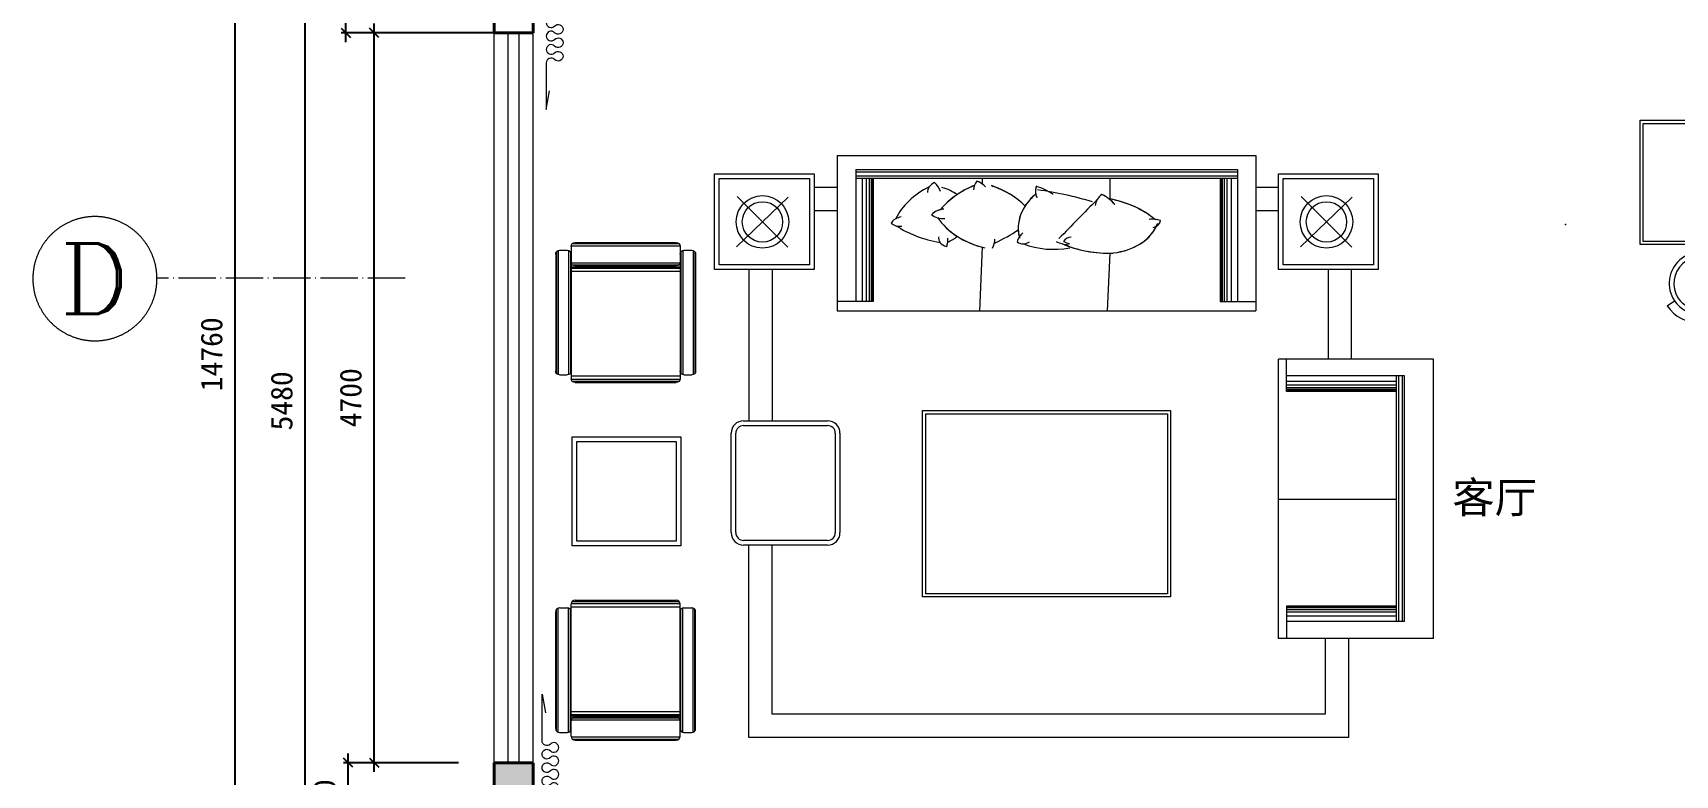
# Model space of a CAD drawing. Header units: millimetres. Extents: x -64529 to 3079702, y -28926 to 77119.
# Drawn here: x -38563 to -27977, y -20949 to -16169 of the extents above; entities that cross this region are included whole.
import ezdxf
from ezdxf.enums import TextEntityAlignment as Align

# ---------------------------------------------------------------- set-up
doc = ezdxf.new("R2010")
doc.units = ezdxf.units.MM
doc.header["$LTSCALE"] = 10
doc.linetypes.add('ACAD_ISO04W100', pattern=[30.5, 24, -3, 0.5, -3])
doc.layers.get('0').update_dxf_attribs({"color": 255})
doc.layers.get('Defpoints').update_dxf_attribs({"color": 255})
for name, color, linetype, lineweight in [('1浅浅', 251, 'Continuous', 20), ('A__轴线', 3, 'ACAD_ISO04W100', 0), ('FURNITURE', 2, 'Continuous', 5), ('填充线', 8, 'Continuous', 13), ('家具线', 52, 'Continuous', 15)]:
    doc.layers.add(name, color=color, linetype=linetype, lineweight=lineweight)
doc.layers.add('家具', color=30, linetype='Continuous', lineweight=13, transparency=0.3)
doc.layers.add('家具细线', color=38, linetype='Continuous')
doc.styles.add('_TCH_AXIS', font='COMPLEX', dxfattribs={"bigfont": 'GBCBIG'})
doc.styles.add('COMPLEX', font='COMPLEX')
doc.styles.get("Standard").update_dxf_attribs({"font": ''})
doc.styles.add('宋体', font='', dxfattribs={"height": 2.5})
doc.styles.get('Standard').set_extended_font_data('SimSun')
doc.styles.get('宋体').set_extended_font_data('SimSun')
doc.dimstyles.new('副本 外标注', dxfattribs={"dimtxt": 140, "dimasz": 60, "dimexe": 30, "dimexo": 30, "dimgap": 80, "dimtad": 1, "dimtoh": 1, "dimdec": 0, "dimtxsty": 'Standard', "dimblk": 'OBLIQUE', "dimcen": 2.5, "dimdle": 60, "dimclrd": 250, "dimclre": 250, "dimclrt": 44, "dimadec": 0, "dimazin": 0, "dimtfac": 1, "dimtdec": 0, "dimtix": 1, "dimtmove": 0, "dimatfit": 3, "dimldrblk": 'DOTSMALL', "dimfxl": 1, "dimtfill": 1, "dimarcsym": 0})

# ---------------------------------------------------------------- blocks, each defined once
blk = doc.blocks.new('_Oblique')
at = {"color": 0, "linetype": 'ByBlock', "lineweight": -2}
blk.add_line((-0.5, -0.5), (0.5, 0.5), dxfattribs=at)
blk = doc.blocks.new('*D738')
at = {"layer": '1浅浅', "color": 250, "lineweight": -2, "transparency": 16777216}
for p, q in [((-36093, -16169), (-36393, -16169)), ((-36363, -20929), (-36363, -16109)), ((-36093, -20869), (-36393, -20869))]:
    blk.add_line(p, q, dxfattribs=at)
at = {"layer": 'Defpoints', "color": 0, "lineweight": 30, "transparency": 16777216}
for p in [(-36363, -16169), (-36063, -16169), (-36063, -20869)]:
    blk.add_point(p, dxfattribs=at)
at = {"layer": '1浅浅', "color": 250, "lineweight": -2, "transparency": 16777216, "xscale": 60, "yscale": 60, "zscale": 60}
for p, rotation in [((-36363, -16169), 90), ((-36363, -20869), 270)]:
    blk.add_blockref('_Oblique', p, dxfattribs=dict(at, rotation=rotation))
at = {"layer": '1浅浅', "color": 44, "transparency": 16777216, "insert": (-36513, -18519), "char_height": 140, "attachment_point": 5, "rotation": 90, "bg_fill": 3, "box_fill_scale": 1.1, "bg_fill_color": 256, "bg_fill_true_color": 13158600, "bg_fill_transparency": 16435412}
blk.add_mtext('4700', dxfattribs=at)
blk = doc.blocks.new('_DotSmall')
at = {"color": 0, "linetype": 'ByBlock', "const_width": 0.5}
blk.add_lwpolyline([(-0.0625, 0, 1), (0.0625, 0, 1)], format="xyb", close=True, dxfattribs=at)
blk = doc.blocks.new('*D739')
at = {"layer": '1浅浅', "color": 250, "lineweight": -2, "transparency": 16777216}
for p, q in [((-36545, -16229), (-36545, -15649)), ((-35368, -15709), (-36575, -15709)), ((-35368, -16169), (-36575, -16169))]:
    blk.add_line(p, q, dxfattribs=at)
at = {"layer": 'Defpoints', "color": 0, "lineweight": 30, "transparency": 16777216}
for p in [(-36545, -15709), (-35338, -15709), (-35338, -16169)]:
    blk.add_point(p, dxfattribs=at)
at = {"layer": '1浅浅', "color": 250, "lineweight": -2, "transparency": 16777216, "xscale": 60, "yscale": 60, "zscale": 60}
for p, rotation in [((-36545, -15709), 90), ((-36545, -16169), 270)]:
    blk.add_blockref('_Oblique', p, dxfattribs=dict(at, rotation=rotation))
at = {"layer": '1浅浅', "color": 44, "transparency": 16777216, "insert": (-36695, -15939), "char_height": 140, "attachment_point": 5, "rotation": 90, "bg_fill": 3, "box_fill_scale": 1.1, "bg_fill_color": 256, "bg_fill_true_color": 13158600, "bg_fill_transparency": 10744012}
blk.add_mtext('460', dxfattribs=at)
blk = doc.blocks.new('*D743')
at = {"layer": '1浅浅', "color": 250, "lineweight": -2, "transparency": 16777216}
for p, q in [((-36531, -21429), (-36531, -20809)), ((-35819, -20869), (-36561, -20869)), ((-35910, -21369), (-36561, -21369))]:
    blk.add_line(p, q, dxfattribs=at)
at = {"layer": 'Defpoints', "color": 0, "lineweight": 30, "transparency": 16777216}
for p in [(-36531, -20869), (-35789, -20869), (-35880, -21369)]:
    blk.add_point(p, dxfattribs=at)
at = {"layer": '1浅浅', "color": 250, "lineweight": -2, "transparency": 16777216, "xscale": 60, "yscale": 60, "zscale": 60}
for p, rotation in [((-36531, -20869), 90), ((-36531, -21369), 270)]:
    blk.add_blockref('_Oblique', p, dxfattribs=dict(at, rotation=rotation))
at = {"layer": '1浅浅', "color": 44, "transparency": 16777216, "insert": (-36681, -21119), "char_height": 140, "attachment_point": 5, "rotation": 90, "bg_fill": 3, "box_fill_scale": 1.1, "bg_fill_color": 256, "bg_fill_true_color": 13158600, "bg_fill_transparency": 11927552}
blk.add_mtext('470', dxfattribs=at)
blk = doc.blocks.new('*D745')
at = {"layer": '1浅浅', "color": 250, "lineweight": -2, "transparency": 16777216}
for p, q in [((-36808, -21429), (-36808, -15649)), ((-35368, -15709), (-36838, -15709)), ((-35368, -21369), (-36838, -21369))]:
    blk.add_line(p, q, dxfattribs=at)
at = {"layer": 'Defpoints', "color": 0, "lineweight": 30, "transparency": 16777216}
for p in [(-36808, -15709), (-35338, -15709), (-35338, -21369)]:
    blk.add_point(p, dxfattribs=at)
at = {"layer": '1浅浅', "color": 250, "lineweight": -2, "transparency": 16777216, "xscale": 60, "yscale": 60, "zscale": 60}
for p, rotation in [((-36808, -15709), 90), ((-36808, -21369), 270)]:
    blk.add_blockref('_Oblique', p, dxfattribs=dict(at, rotation=rotation))
at = {"layer": '1浅浅', "color": 44, "transparency": 16777216, "insert": (-36958, -18539), "char_height": 140, "attachment_point": 5, "rotation": 90, "bg_fill": 3, "box_fill_scale": 1.1, "bg_fill_color": 256, "bg_fill_true_color": 13158600, "bg_fill_transparency": 10750780}
blk.add_mtext('5480', dxfattribs=at)
blk = doc.blocks.new('_AXISO')
blk.add_circle((0, 0), 0.5)
at = {"style": 'COMPLEX', "width": 1.041667}
blk.add_attdef('A', text='', height=0.56, rotation=360, dxfattribs=at).set_placement((0.74875, -0.28), (1.24875, -0.28), align=Align.FIT)
blk = doc.blocks.new('20180421.144813')
at = {"layer": 'A__轴线'}
blk.add_line((2399, 11177), (800, 11177), dxfattribs=at)
ref = blk.add_blockref('_AXISO', (400, 11174), dxfattribs=dict(at, xscale=-800, yscale=800, zscale=800))
ref.add_attrib('A', 'D', dxfattribs={"color": 7, "height": 453, "style": '_TCH_AXIS', "width": 1.235294}).set_placement((174, 10948), (626, 10948), align=Align.FIT)
blk = doc.blocks.new('*D778')
at = {"layer": '1浅浅', "color": 250, "lineweight": -2, "transparency": 16777216}
for p, q in [((-36438, -10859), (-37290, -10859)), ((-37260, -10799), (-37260, -25679)), ((-36438, -25619), (-37290, -25619))]:
    blk.add_line(p, q, dxfattribs=at)
at = {"layer": 'Defpoints', "color": 0, "lineweight": 30, "transparency": 16777216}
for p in [(-36408, -10859), (-37260, -25619), (-36408, -25619)]:
    blk.add_point(p, dxfattribs=at)
at = {"layer": '1浅浅', "color": 250, "lineweight": -2, "transparency": 16777216, "xscale": 60, "yscale": 60, "zscale": 60}
for p, rotation in [((-37260, -10859), 90), ((-37260, -25619), 270)]:
    blk.add_blockref('_Oblique', p, dxfattribs=dict(at, rotation=rotation))
at = {"layer": '1浅浅', "color": 44, "transparency": 16777216, "insert": (-37410, -18239), "char_height": 140, "attachment_point": 5, "rotation": 90, "bg_fill": 3, "box_fill_scale": 1.1, "bg_fill_color": 256, "bg_fill_true_color": 13158600, "bg_fill_transparency": 16434380}
blk.add_mtext('14760', dxfattribs=at)
blk = doc.blocks.new('20180421.160128')
at = {"color": 251}
for p, q in [((1, 0), (1, 1800)), ((1000, 1800), (1, 1800)), ((54, 1591), (54, 1800)), ((1000, 0), (1000, 1800)), ((763, 1591), (54, 1591)), ((763, 1152), (763, 1691)), ((763, 109), (763, 1152)), ((1, 898), (763, 898)), ((54, 209), (54, 0)), ((814, 109), (54, 109)), ((1000, 0), (0, 0))]:
    blk.add_line(p, q, dxfattribs=at)
at = {"layer": '填充线', "color": 251, "ltscale": 0.5}
for p, q in [((763, 1655), (54, 1655)), ((763, 1631), (54, 1631)), ((763, 1615), (54, 1615)), ((763, 1603), (54, 1603)), ((763, 1596), (54, 1596)), ((777, 1152), (777, 1691)), ((801, 1152), (801, 1691)), ((777, 109), (777, 1152)), ((801, 109), (801, 1152)), ((763, 204), (54, 204)), ((763, 197), (54, 197)), ((763, 186), (54, 186)), ((763, 169), (54, 169)), ((763, 145), (54, 145))]:
    blk.add_line(p, q, dxfattribs=at)
at = {"layer": '家具', "color": 251, "ltscale": 0.5}
for p, q in [((814, 1691), (54, 1691)), ((763, 1591), (54, 1591)), ((763, 1591), (54, 1591)), ((763, 1591), (54, 1591)), ((763, 1591), (54, 1591)), ((763, 1152), (763, 1691)), ((763, 1152), (763, 1691)), ((763, 1152), (763, 1691)), ((763, 1152), (763, 1691)), ((814, 109), (814, 1691)), ((54, 209), (54, 0)), ((763, 209), (54, 209)), ((54, 209), (54, 0)), ((54, 209), (54, 0)), ((54, 209), (54, 0))]:
    blk.add_line(p, q, dxfattribs=at)
blk = doc.blocks.new('20180421.16015401')
at = {"color": 251}
for p, q in [((2700, 1000), (2700, 1)), ((232, 854), (232, 60)), ((935, 854), (935, 817)), ((1757, 854), (1757, 717))]:
    blk.add_line(p, q, dxfattribs=at)
at = {"layer": 'FURNITURE', "color": 251}
for p, q in [((0, 1000), (0, 0)), ((121, 910), (121, 60)), ((935, 409), (917, 1)), ((1757, 371), (1740, 1)), ((232, 60), (0, 60)), ((232, 60), (0, 60)), ((232, 60), (0, 60)), ((232, 60), (0, 60)), ((232, 60), (0, 60)), ((0, 1), (2700, 1))]:
    blk.add_line(p, q, dxfattribs=at)
at = {"layer": '填充线', "color": 251, "ltscale": 0.5}
for p, q in [((121, 895), (2580, 895)), ((121, 869), (2580, 869)), ((161, 854), (161, 60)), ((187, 854), (187, 60)), ((206, 854), (206, 60)), ((219, 854), (219, 60)), ((227, 854), (227, 60)), ((2474, 854), (2474, 60)), ((2482, 854), (2482, 60)), ((2495, 854), (2495, 60)), ((2513, 854), (2513, 60)), ((2539, 854), (2539, 60))]:
    blk.add_line(p, q, dxfattribs=at)
for centre, major_axis, ratio, start_param, end_param in [((926, 450), (-583, 0), 0.727273, -0.963303, -0.348357), ((926, 450), (583, 0), 0.727273, 2.17829, 2.793235), ((926, 450), (583, 0), 0.727273, 2.17829, 2.793235), ((926, 450), (583, 0), 0.727273, 2.17829, 2.793235), ((681, 765), (-98.8, 0), 0.727273, -1.001186, 0.050616), ((681, 765), (98.8, 0), 0.727273, 2.666307, 3.192209), ((681, 765), (98.8, 0), 0.727273, 2.666307, 3.192209), ((681, 765), (98.8, 0), 0.727273, 2.666307, 3.192209), ((681, 765), (98.8, 0), 0.727273, 2.140406, 2.666307), ((681, 765), (98.8, 0), 0.727273, 2.140406, 2.666307), ((681, 765), (98.8, 0), 0.727273, 2.140406, 2.666307), ((485, 740), (185, 0), 0.727273, 0.213974, 0.687877), ((485, 740), (185, 0), 0.727273, 0.213974, 0.687877), ((485, 740), (185, 0), 0.727273, 0.213974, 0.687877), ((485, 740), (185, 0), 0.727273, 0.213974, 0.687877), ((1185, 427), (-604, 0), 0.727273, -1.05022, -0.527376), ((1185, 427), (-604, 0), 0.727273, -0.824884, -0.53715), ((1185, 427), (-604, 0), 0.727273, -0.824884, -0.53715), ((1185, 427), (-604, 0), 0.727273, -0.824884, -0.53715), ((549, 563), (-342, 0), 0.727273, 3.989865, 4.33312), ((549, 563), (342, 0), 0.727273, 0.848272, 1.191527), ((549, 563), (342, 0), 0.727273, 0.848272, 1.191527), ((549, 563), (342, 0), 0.727273, 0.848272, 1.191527), ((1185, 427), (604, 0), 0.727273, 2.091373, 2.316709), ((1185, 427), (604, 0), 0.727273, 2.091373, 2.316709), ((1185, 427), (604, 0), 0.727273, 2.091373, 2.316709), ((1028, 781), (-148, 0), 0.727273, -0.534533, 0.019551), ((1028, 781), (-148, 0), 0.727273, -0.534533, 0.019551), ((1028, 781), (-148, 0), 0.727273, -0.534533, 0.019551), ((1028, 781), (-148, 0), 0.727273, -0.534533, 0.019551), ((825, 736), (157, 0), 0.727273, 0.579242, 1.069111), ((825, 736), (157, 0), 0.727273, 0.797678, 1.069111), ((825, 736), (157, 0), 0.727273, 0.797678, 1.069111), ((825, 736), (157, 0), 0.727273, 0.797678, 1.069111), ((825, 736), (157, 0), 0.727273, 0.642783, 0.797678), ((825, 736), (157, 0), 0.727273, 0.642783, 0.797678), ((825, 736), (157, 0), 0.727273, 0.642783, 0.797678), ((766, 448, 0), (543, 0), 0.727273, 0.609659, 1.136452), ((766, 448, 0), (543, 0), 0.727273, 1.127056, 1.136452), ((766, 448, 0), (543, 0), 0.727273, 1.127056, 1.136452), ((766, 448, 0), (543, 0), 0.727273, 1.127056, 1.136452), ((766, 448, 0), (-543, 0), 0.727273, 3.751252, 4.268649), ((873, 736, 0), (157, 0), 0.727273, 0.579242, 0.642783), ((766, 448, 0), (-543, 0), 0.727273, 3.751252, 4.268649), ((873, 736, 0), (157, 0), 0.727273, 0.579242, 0.642783), ((766, 448, 0), (-543, 0), 0.727273, 3.751252, 4.268649), ((873, 736, 0), (157, 0), 0.727273, 0.579242, 0.642783), ((1636, 530, 0), (-469, 0), 0.727273, -0.707026, 0.181468), ((1636, 530, 0), (-469, 0), 0.727273, -0.706487, -0.4342), ((1636, 530, 0), (-469, 0), 0.727273, -0.706487, -0.4342), ((1636, 530, 0), (-469, 0), 0.727273, -0.706487, -0.4342), ((1433, 770, 0), (155, 0), 0.727273, 2.853298, 3.513231), ((1433, 770, 0), (155, 0), 0.727273, 2.853298, 3.30436), ((1433, 770, 0), (155, 0), 0.727273, 2.853298, 3.30436), ((1433, 770, 0), (155, 0), 0.727273, 2.853298, 3.30436), ((1433, 770, 0), (155, 0), 0.727273, 3.30436, 3.513231), ((1433, 770, 0), (155, 0), 0.727273, 3.30436, 3.513231), ((1433, 770, 0), (155, 0), 0.727273, 3.30436, 3.513231), ((1103, 521, 0), (427, 0), 0.727273, 0.824261, 1.133103), ((1103, 521, 0), (427, 0), 0.727273, 0.824261, 1.133103), ((1103, 521, 0), (427, 0), 0.727273, 0.824261, 1.133103), ((1103, 521, 0), (427, 0), 0.727273, 0.824261, 1.133103), ((992, -420), (-1675, 0), 0.727273, 4.31119, 4.531931), ((992, -420), (-1675, 0), 0.727273, 4.31119, 4.531931), ((992, -420), (-1675, 0), 0.727273, 4.31119, 4.531931), ((992, -420), (-1675, 0), 0.727273, 4.31119, 4.531931), ((1826, 669), (-163, 0), 0.727273, -0.753601, -0.073558), ((1826, 669), (-163, 0), 0.727273, -0.753601, -0.073558), ((1826, 669), (-163, 0), 0.727273, -0.753601, -0.073558), ((1826, 669), (-163, 0), 0.727273, -0.753601, -0.073558), ((1493, 542), (-357, 0), 0.727273, 3.724732, 4.069338), ((1493, 542), (357, 0), 0.727273, 0.737661, 0.927745), ((1493, 542), (357, 0), 0.727273, 0.737661, 0.927745), ((1493, 542), (357, 0), 0.727273, 0.737661, 0.927745), ((704, 572), (-116, 0), 0.727273, -1.431606, -0.622027), ((704, 572), (116, 0), 0.727273, 1.902675, 2.519566), ((704, 572), (116, 0), 0.727273, 1.902675, 2.519566), ((704, 572), (116, 0), 0.727273, 1.902675, 2.519566), ((1185, 427), (604, 0), 0.727273, 2.604443, 2.614217), ((1185, 427), (604, 0), 0.727273, 2.604443, 2.614217), ((1185, 427), (604, 0), 0.727273, 2.604443, 2.614217), ((704, 572), (-116, 0), 0.727273, -1.431606, -1.238917), ((704, 572), (-116, 0), 0.727273, -1.431606, -1.238917), ((704, 572), (-116, 0), 0.727273, -1.431606, -1.238917), ((1636, 530, 0), (469, 0), 0.727273, 2.707393, 3.323061), ((1636, 530, 0), (469, 0), 0.727273, 2.707393, 3.323061), ((1636, 530, 0), (469, 0), 0.727273, 2.707393, 3.323061), ((24865, -11542), (-28667, 0), 0.727273, -0.628528, -0.613744), ((24865, -11542), (28667, 0), 0.727273, 2.513064, 2.527849), ((24865, -11542), (28667, 0), 0.727273, 2.513064, 2.527849), ((24865, -11542), (28667, 0), 0.727273, 2.513064, 2.527849), ((1618, 323), (-564, 0), 0.727273, 3.848637, 4.467365), ((1618, 323), (-564, 0), 0.727273, 4.46203, 4.467365), ((1618, 323), (-564, 0), 0.727273, 4.46203, 4.467365), ((1618, 323), (-564, 0), 0.727273, 4.46203, 4.467365), ((1618, 323), (564, 0), 0.727273, 0.707044, 1.320438), ((1618, 323), (564, 0), 0.727273, 0.707044, 1.320438), ((1618, 323), (564, 0), 0.727273, 0.707044, 1.320438), ((1493, 542), (357, 0), 0.727273, 0.583139, 0.737661), ((1493, 542), (357, 0), 0.727273, 0.583139, 0.737661), ((1493, 542), (357, 0), 0.727273, 0.583139, 0.737661), ((433, 540), (-91.3, 0), 0.727273, -1.358827, -0.378919), ((433, 540), (-91.3, 0), 0.727273, -1.358827, -0.378919), ((433, 540), (-91.3, 0), 0.727273, -1.358827, -0.378919), ((433, 540), (-91.3, 0), 0.727273, -1.358827, -0.378919), ((407, 600), (76.5, 0), 0.727273, 3.819382, 4.85719), ((407, 600), (76.5, 0), 0.727273, 3.819382, 4.338286), ((407, 600), (76.5, 0), 0.727273, 3.819382, 4.338286), ((407, 600), (76.5, 0), 0.727273, 3.819382, 4.338286), ((808, 894), (-640, 0), 0.727273, 0.837413, 1.340199), ((407, 600), (-76.5, 0), 0.727273, 1.196693, 1.715597), ((808, 894), (-640, 0), 0.727273, 0.837413, 1.340199), ((407, 600), (-76.5, 0), 0.727273, 1.196693, 1.715597), ((808, 894), (-640, 0), 0.727273, 0.837413, 1.340199), ((407, 600), (-76.5, 0), 0.727273, 1.196693, 1.715597), ((808, 894), (-640, 0), 0.727273, 0.837413, 1.340199), ((681, 660), (-89.5, 0), 0.727273, 0.64025, 1.715705), ((681, 660), (-89.5, 0), 0.727273, 0.64025, 1.715705), ((681, 660), (-89.5, 0), 0.727273, 0.64025, 1.715705), ((681, 660), (-89.5, 0), 0.727273, 0.64025, 1.715705), ((1126, 772), (-534, 0), 0.727273, 0.457872, 1.239737), ((1126, 772), (534, 0), 0.727273, 3.599465, 3.994052), ((1126, 772), (534, 0), 0.727273, 3.599465, 3.994052), ((1126, 772), (534, 0), 0.727273, 3.599465, 3.994052), ((1485, 356, 0), (-469, 0), 0.727272, -0.70701, -0.706472), ((1485, 356, 0), (-469, 0), 0.727272, -0.70701, -0.706472), ((1485, 356, 0), (-469, 0), 0.727272, -0.70701, -0.706472), ((1725, 625), (-351, 0), 0.727273, 1.723811, 2.892132), ((1725, 625), (351, 0), 0.727273, -1.417781, -0.311897), ((1725, 625), (351, 0), 0.727273, -1.417781, -0.311897), ((1725, 625), (351, 0), 0.727273, -1.417781, -0.311897), ((2033, 493), (-133, 0), 0.727273, 4.31176, 4.876194), ((2033, 493), (133, 0), 0.727273, 1.472971, 1.734602), ((2033, 493), (133, 0), 0.727273, 1.472971, 1.734602), ((2033, 493), (133, 0), 0.727273, 1.472971, 1.734602), ((2011, 587), (74.7, 0), 0.727273, -1.224813, -0.097928), ((2011, 587), (-74.7, 0), 0.727273, 1.91678, 2.286418), ((2011, 587), (-74.7, 0), 0.727273, 1.91678, 2.286418), ((2011, 587), (-74.7, 0), 0.727273, 1.91678, 2.286418), ((2033, 493), (133, 0), 0.727273, 1.170168, 1.472971), ((2033, 493), (133, 0), 0.727273, 1.170168, 1.472971), ((2033, 493), (133, 0), 0.727273, 1.170168, 1.472971), ((2011, 587), (74.7, 0), 0.727273, -0.855175, -0.097928), ((2011, 587), (74.7, 0), 0.727273, -0.855175, -0.097928), ((2011, 587), (74.7, 0), 0.727273, -0.855175, -0.097928), ((1725, 625), (-351, 0), 0.727273, 2.829696, 2.892132), ((1725, 625), (-351, 0), 0.727273, 2.829696, 2.892132), ((1725, 625), (-351, 0), 0.727273, 2.829696, 2.892132), ((725, 465), (-71.1, 0), 0.727273, -0.243134, 1.307173), ((725, 465), (71.1, 0), 0.727273, 2.898459, 4.448765), ((725, 465), (71.1, 0), 0.727273, 2.898459, 4.448765), ((725, 465), (71.1, 0), 0.727273, 2.898459, 4.448765), ((466, 460), (-248, 0), 0.727273, 2.889451, 3.187431), ((466, 460), (-248, 0), 0.727273, 2.889451, 3.038441), ((466, 460), (-248, 0), 0.727273, 2.889451, 3.038441), ((466, 460), (-248, 0), 0.727273, 2.889451, 3.038441), ((485, 683), (403, 0), 0.727273, -0.969734, -0.768012), ((485, 683), (-403, 0), 0.727273, 2.171858, 2.373581), ((485, 683), (-403, 0), 0.727273, 2.171858, 2.373581), ((485, 683), (-403, 0), 0.727273, 2.171858, 2.373581), ((466, 460), (-248, 0), 0.727273, 3.038441, 3.187431), ((466, 460), (-248, 0), 0.727273, 3.038441, 3.187431), ((466, 460), (-248, 0), 0.727273, 3.038441, 3.187431), ((1126, 772), (-534, 0), 0.727273, 0.852459, 1.204318), ((1126, 772), (-534, 0), 0.727273, 0.852459, 1.204318), ((1126, 772), (-534, 0), 0.727273, 0.852459, 1.204318), ((748, 472, 0), (-270, 0), 0.727273, 2.788189, 3.090363), ((748, 472, 0), (270, 0), 0.727273, -0.353404, -0.05123), ((748, 472, 0), (270, 0), 0.727273, -0.353404, -0.05123), ((748, 472, 0), (270, 0), 0.727273, -0.353404, -0.05123), ((507, 1027, 0), (958, 0), 0.727273, -1.007384, -0.810787), ((507, 1027, 0), (958, 0), 0.727273, -1.007384, -0.810787), ((507, 1027, 0), (958, 0), 0.727273, -1.007384, -0.810787), ((507, 1027, 0), (958, 0), 0.727273, -1.007384, -0.810787), ((1316, 427, 0), (157, 0), 0.727273, 2.428424, 2.99721), ((1316, 427, 0), (-157, 0), 0.727273, -0.713169, -0.144382), ((1316, 427, 0), (-157, 0), 0.727273, -0.713169, -0.144382), ((1316, 427, 0), (-157, 0), 0.727273, -0.713169, -0.144382), ((1200, 470, 0), (52.8, 0), 0.727273, 3.879659, 5.557059), ((1200, 470, 0), (52.8, 0), 0.727273, 3.879659, 4.718359), ((1200, 470, 0), (52.8, 0), 0.727273, 3.879659, 4.718359), ((1200, 470, 0), (52.8, 0), 0.727273, 3.879659, 4.718359), ((1200, 470, 0), (52.8, 0), 0.727273, -1.564826, -0.726126), ((1200, 470, 0), (52.8, 0), 0.727273, -1.564826, -0.726126), ((1200, 470, 0), (52.8, 0), 0.727273, -1.564826, -0.726126), ((1394, 695, 0), (-411, 0), 0.727273, 1.080742, 1.830295), ((1394, 695, 0), (-411, 0), 0.727273, 1.080742, 1.830295), ((1394, 695, 0), (-411, 0), 0.727273, 1.080742, 1.830295), ((1394, 695, 0), (-411, 0), 0.727273, 1.080742, 1.830295), ((1513, 562), (-189, 0), 0.727273, 1.00688, 1.451909), ((1749, 792), (-578, 0), 0.727273, 1.025333, 1.622764), ((1513, 562), (-189, 0), 0.727273, 1.229394, 1.451909), ((1749, 792), (578, 0), 0.727273, 4.166926, 4.726967), ((1513, 562), (-189, 0), 0.727273, 1.229394, 1.451909), ((1749, 792), (578, 0), 0.727273, 4.166926, 4.726967), ((1513, 562), (-189, 0), 0.727273, 1.229394, 1.451909), ((1749, 792), (578, 0), 0.727273, 4.166926, 4.726967), ((1516, 432, 0), (59.2, 0), 0.727273, 1.693626, 2.822648), ((1516, 432, 0), (59.2, 0), 0.727273, 1.693626, 2.822648), ((1516, 432, 0), (59.2, 0), 0.727273, 1.693626, 2.822648), ((1516, 432, 0), (59.2, 0), 0.727273, 1.693626, 2.822648), ((1561, 562, 0), (-189, 0), 0.727273, 1.00688, 1.229394), ((1561, 562, 0), (-189, 0), 0.727273, 1.00688, 1.229394), ((1561, 562, 0), (-189, 0), 0.727273, 1.00688, 1.229394), ((1126, 772), (534, 0), 0.727273, 4.345911, 4.381329), ((1126, 772), (534, 0), 0.727273, 4.345911, 4.381329), ((1126, 772), (534, 0), 0.727273, 4.345911, 4.381329), ((1749, 792), (-578, 0), 0.727273, 1.585374, 1.622764), ((1749, 792), (-578, 0), 0.727273, 1.585374, 1.622764), ((1749, 792), (-578, 0), 0.727273, 1.585374, 1.622764)]:
    blk.add_ellipse(centre, major_axis=major_axis, ratio=ratio, start_param=start_param, end_param=end_param, dxfattribs=at)
at = {"layer": '家具', "color": 251, "ltscale": 0.5}
for p, q in [((0, 1000), (2700, 1000)), ((121, 910), (2580, 910)), ((121, 854), (2580, 854)), ((232, 854), (232, 60)), ((232, 854), (232, 60)), ((232, 854), (232, 60)), ((232, 854), (232, 60)), ((2469, 854), (2469, 60)), ((2580, 910), (2580, 60)), ((2469, 60), (2700, 60))]:
    blk.add_line(p, q, dxfattribs=at)
blk = doc.blocks.new('20180421.16034501')
at = {"layer": '家具线', "color": 251, "lineweight": 20}
for p, q in [((25, 852), (75, 852)), ((100, 125), (100, 877)), ((125, 902), (777, 902)), ((802, 125), (802, 877)), ((827, 852), (877, 852)), ((0, 75), (0, 827)), ((902, 75), (902, 827)), ((100, 25), (100, 125)), ((125, 150), (777, 150)), ((802, 25), (802, 125)), ((25, 50), (75, 50)), ((125, 0), (777, 0)), ((827, 50), (877, 50))]:
    blk.add_line(p, q, dxfattribs=at)
for centre, start, end in [((25, 827), 90, 180), ((75, 827), 0, 90), ((125, 877), 90, 180), ((125, 877), 90, 180), ((777, 877), 0, 90), ((777, 877), 0, 90), ((827, 827), 90, 180), ((877, 827), 0, 90), ((125, 125), 90, 180), ((777, 125), 0, 90), ((25, 75), 180, 270), ((75, 75), 270, 0), ((125, 25), 180, 270), ((777, 25), 270, 0), ((827, 75), 180, 270), ((877, 75), 270, 0)]:
    blk.add_arc(centre, 25.1, start, end, dxfattribs=at)
at = {"layer": '家具细线', "color": 251, "lineweight": 5}
for p, q in [((16, 52), (16, 851)), ((83, 52), (83, 851)), ((100, 880), (802, 880)), ((100, 858), (802, 858)), ((106, 893), (797, 893)), ((819, 52), (819, 851)), ((886, 52), (886, 851)), ((5, 60), (5, 842)), ((95, 60), (95, 843)), ((807, 60), (807, 843)), ((897, 60), (897, 842)), ((100, 185), (802, 185)), ((100, 166), (802, 166)), ((100, 156), (802, 156)), ((100, 130), (802, 130)), ((108, 143), (795, 143)), ((100, 22), (802, 22)), ((109, 6), (794, 6))]:
    blk.add_line(p, q, dxfattribs=at)
blk = doc.blocks.new('20180421.19034801')
at = {"layer": '家具线', "color": 251, "lineweight": 20}
for p, q in [((0, 113), (47, 145)), ((378, 144), (378, 144)), ((378, 144), (425, 111))]:
    blk.add_line(p, q, dxfattribs=at)
for radius, start, end in [(200, 325.4209, 214.0931), (257, 214.0931, 325.4209), (200, 214.0931, 325.4209), (170, 214.0931, 325.4209)]:
    blk.add_arc((213, 257), radius, start, end, dxfattribs=at)
at = {"layer": '家具细线', "color": 251, "lineweight": 5}
blk.add_arc((213, 257), 170, 325.4209, 214.0931, dxfattribs=at)

msp = doc.modelspace()

# ---------------------------------------------------------------- hatches: boundary and pattern name
at = {"layer": '1浅浅'}
h = msp.add_hatch(color=251, dxfattribs=at)
h.dxf.hatch_style = 1
h.paths.add_polyline_path([(-35588, -20869.2), (-35338, -20869.2), (-35338, -22049.2), (-35588, -22049.2)])

# ---------------------------------------------------------------- linework, layer by layer
at = {"layer": '1浅浅', "color": 251, "lineweight": 40}
for p, q in [((-35588, -14539.2), (-35588, -16169.2)), ((-35338, -15709.2), (-35338, -16169.2)), ((-35588, -16169.2), (-35338, -16169.2)), ((-35588, -20869.2), (-35338, -20869.2)), ((-35588, -20869.2), (-35588, -22049.2)), ((-35338, -20869.2), (-35338, -21369.2))]:
    msp.add_line(p, q, dxfattribs=at)
at = {"layer": '1浅浅', "color": 251, "lineweight": 15}
for p, q in [((-35588, -20869.2), (-35588, -16169.2)), ((-35338, -20869.2), (-35338, -16169.2))]:
    msp.add_line(p, q, dxfattribs=at)
at = {"layer": '1浅浅', "color": 251, "lineweight": 0}
for p, q in [((-35498, -20869.2), (-35498, -16169.2)), ((-35428, -20869.2), (-35428, -16169.2))]:
    msp.add_line(p, q, dxfattribs=at)
at = {"layer": '1浅浅', "color": 251, "lineweight": 5}
for p, q in [((-34026.1, -17546.2), (-33692.9, -17226.7)), ((-33696.3, -17549.6), (-34022.7, -17223.2)), ((-30390.7, -17546.2), (-30057.5, -17226.7)), ((-30060.9, -17549.6), (-30387.3, -17223.2)), ((-33981.3, -18697.7), (-33439.9, -18697.7)), ((-34031.3, -19387.7), (-34031.3, -18747.7)), ((-33389.9, -18747.7), (-33389.9, -19387.7)), ((-33439.9, -19437.7), (-33981.3, -19437.7))]:
    msp.add_line(p, q, dxfattribs=at)
at = {"layer": '1浅浅', "color": 251, "lineweight": 20}
for p, q in [((-33981.3, -18667.7), (-33439.9, -18667.7)), ((-34061.3, -19387.7), (-34061.3, -18747.7)), ((-33359.9, -18747.7), (-33359.9, -19387.7)), ((-33439.9, -19467.7), (-33981.3, -19467.7))]:
    msp.add_line(p, q, dxfattribs=at)
at = {"layer": '1浅浅', "color": 251, "ltscale": 0.5}
for points in [[(-35149.5, -15785, -0.8923786), (-35199.1, -15822.5, 2.5), (-35199.1, -15865.7, -2.5), (-35199.1, -15908.9, 0.677033), (-35253.1, -15930.5, 0.677033), (-35199.1, -15952.1, -2.5), (-35199.1, -15995.3, 2.5), (-35199.1, -16038.5, -2.5), (-35199.1, -16081.7, 2.5), (-35199.1, -16124.9, -2.5), (-35199.1, -16168.1, 2.5), (-35199.1, -16211.3, -2.5), (-35199.1, -16254.5, 2.5), (-35199.1, -16297.7, -2.5), (-35199.1, -16340.9, 0.677033), (-35253.1, -16362.5), (-35253.1, -16662.8), (-35231.3, -16543.1)], [(-35177, -21305.5, 0.8923786), (-35226.6, -21267.9, -2.5), (-35226.6, -21224.7, 2.5), (-35226.6, -21181.5, -0.677033), (-35280.6, -21159.9, -0.677033), (-35226.6, -21138.3, 2.5), (-35226.6, -21095.1, -2.5), (-35226.6, -21051.9, 2.5), (-35226.6, -21008.7, -2.5), (-35226.6, -20965.5, 2.5), (-35226.6, -20922.3, -2.5), (-35226.6, -20879.1, 2.5), (-35226.6, -20835.9, -2.5), (-35226.6, -20792.7, 2.5), (-35226.6, -20749.5, -0.677033), (-35280.6, -20727.9), (-35280.6, -20427.6), (-35258.8, -20547.4)]]:
    msp.add_lwpolyline(points, format="xyb", dxfattribs=at)
at = {"layer": '1浅浅', "color": 251, "lineweight": 20}
for points in [[(-28203.1, -16732.2), (-26603.1, -16732.2), (-26603.1, -17532.2), (-28203.1, -17532.2)], [(-34167.9, -17692.7), (-34167.9, -17077.9), (-33525.9, -17077.9), (-33525.9, -17692.7)], [(-30532.4, -17692.7), (-30532.4, -17077.9), (-29890.5, -17077.9), (-29890.5, -17692.7)], [(-32827.3, -18601.8), (-31229.7, -18601.8), (-31229.7, -19802), (-32827.3, -19802)], [(-35086.5, -18771.6), (-34386.5, -18771.6), (-34386.5, -19471.6), (-35086.5, -19471.6)]]:
    msp.add_lwpolyline(points, close=True, dxfattribs=at)
at = {"layer": '1浅浅', "color": 251, "lineweight": 5}
for points in [[(-28183.1, -16752.2), (-26623.1, -16752.2), (-26623.1, -17512.2), (-28183.1, -17512.2)], [(-34137.9, -17662.7), (-34137.9, -17107.9), (-33555.9, -17107.9), (-33555.9, -17662.7)], [(-30502.4, -17662.7), (-30502.4, -17107.9), (-29920.5, -17107.9), (-29920.5, -17662.7)], [(-32807.3, -18621.8), (-31249.7, -18621.8), (-31249.7, -19782), (-32807.3, -19782)], [(-35056.5, -18801.6), (-34416.5, -18801.6), (-34416.5, -19441.6), (-35056.5, -19441.6)]]:
    msp.add_lwpolyline(points, close=True, dxfattribs=at)
at = {"layer": '1浅浅', "color": 251, "lineweight": 20}
for points in [[(-33525.9, -17162.1), (-33378.4, -17162.1)], [(-30678.6, -17162.1), (-30532.4, -17162.1)], [(-33948, -17692.7), (-33948, -18667.7)], [(-30063.9, -17692.7), (-30063.9, -18270.2)], [(-31136.6, -20707.3), (-33948, -20707.3), (-33948, -19467.7)], [(-30081.9, -20069.7), (-30081.9, -20707.3), (-31136.6, -20707.3)]]:
    msp.add_lwpolyline(points, dxfattribs=at)
at = {"layer": '1浅浅', "color": 251, "lineweight": 5}
for points in [[(-33525.9, -17312.1), (-33378.4, -17312.1)], [(-30678.6, -17312.1), (-30532.4, -17312.1)], [(-33798, -17692.7), (-33798, -18667.7)], [(-30213.9, -17692.7), (-30213.9, -18270.2)], [(-31280.7, -20557.3), (-33798, -20557.3), (-33798, -19467.7)], [(-30231.9, -20069.7), (-30231.9, -20557.3), (-31280.7, -20557.3)]]:
    msp.add_lwpolyline(points, dxfattribs=at)
at = {"layer": '1浅浅', "color": 251, "lineweight": 20}
for centre in [(-33859.5, -17386.4), (-30224.1, -17386.4)]:
    msp.add_circle(centre, 169.2, dxfattribs=at)
at = {"layer": '1浅浅', "color": 251, "lineweight": 5}
for centre in [(-33859.5, -17386.4), (-30224.1, -17386.4)]:
    msp.add_circle(centre, 130.1, dxfattribs=at)
at = {"layer": '1浅浅', "color": 251, "lineweight": 20}
for centre, start, end in [((-33981.3, -18747.7), 90, 180), ((-33439.9, -18747.7), 0, 90), ((-33981.3, -19387.7), 180, 270), ((-33439.9, -19387.7), 270, 0)]:
    msp.add_arc(centre, 80, start, end, dxfattribs=at)
at = {"layer": '1浅浅', "color": 251, "lineweight": 5}
for centre, start, end in [((-33981.3, -18747.7), 90, 180), ((-33439.9, -18747.7), 0, 90), ((-33981.3, -19387.7), 180, 270), ((-33439.9, -19387.7), 270, 0)]:
    msp.add_arc(centre, 50, start, end, dxfattribs=at)
at = {"layer": '1浅浅', "color": 251, "lineweight": 0}
msp.add_point((-28683.9, -17404.2), dxfattribs=at)

# ---------------------------------------------------------------- block references
at = {"layer": '1浅浅', "color": 251}
for name, p in [('20180421.16015401', (-33378.4, -17959.2)), ('20180421.19034801', (-28028.4, -18039.3)), ('20180421.160128', (-30534.8, -20069.7))]:
    msp.add_blockref(name, p, dxfattribs=at)
at = {"layer": '1浅浅', "color": 251, "lineweight": 20, "xscale": -1, "rotation": 180}
msp.add_blockref('20180421.16034501', (-35192.4, -17519.2), dxfattribs=at)
at = {"layer": '1浅浅', "color": 251, "lineweight": 20}
msp.add_blockref('20180421.16034501', (-35192.4, -20724), dxfattribs=at)

# ---------------------------------------------------------------- texts
at = {"layer": '1浅浅', "color": 251, "lineweight": 5, "style": '宋体'}
msp.add_text('客厅', height=200, dxfattribs=at).set_placement((-29413.2, -19260.6))

# ---------------------------------------------------------------- dimensions: what is measured, and where the dimension line sits
at = {"layer": '1浅浅', "color": 251}
dim = msp.add_linear_dim(base=(-36362.5, -16169.2), p1=(-36062.5, -20869.2), p2=(-36062.5, -16169.2), angle=270, dimstyle='副本 外标注', dxfattribs=at)
dim.commit()
dim.dimension.update_dxf_attribs({"geometry": '*D738', "text_midpoint": (-36512.5, -18519.2)})

# ---------------------------------------------------------------- next in the draw order: dimensions: what is measured, and where the dimension line sits
dim = msp.add_linear_dim(base=(-36545.5, -15709.2), p1=(-35338, -16169.2), p2=(-35338, -15709.2), angle=270, dimstyle='副本 外标注', dxfattribs=at)
dim.commit()
dim.dimension.update_dxf_attribs({"geometry": '*D739', "text_midpoint": (-36545.5, -15939.2), "dimtype": 160})
dim = msp.add_linear_dim(base=(-36530.6, -20869.2), p1=(-35879.7, -21369.2), p2=(-35789.4, -20869.2), angle=90, text='470', dimstyle='副本 外标注', dxfattribs=at)
dim.commit()
dim.dimension.update_dxf_attribs({"geometry": '*D743', "text_midpoint": (-36530.6, -21119.2), "dimtype": 160})

# ---------------------------------------------------------------- next in the draw order: dimensions: what is measured, and where the dimension line sits
dim = msp.add_linear_dim(base=(-36807.8, -15709.2), p1=(-35338, -21369.2), p2=(-35338, -15709.2), angle=90, text='5480', dimstyle='副本 外标注', dxfattribs=at)
dim.commit()
dim.dimension.update_dxf_attribs({"geometry": '*D745', "text_midpoint": (-36957.8, -18539.2)})

# ---------------------------------------------------------------- next in the draw order: block references
msp.add_blockref('20180421.144813', (-38562.5, -28926.2), dxfattribs=at)

# ---------------------------------------------------------------- next in the draw order: dimensions: what is measured, and where the dimension line sits
dim = msp.add_linear_dim(base=(-37260.4, -25619.2), p1=(-36407.5, -10859.2), p2=(-36407.5, -25619.2), angle=90, dimstyle='副本 外标注', dxfattribs=at)
dim.commit()
dim.dimension.update_dxf_attribs({"geometry": '*D778', "text_midpoint": (-37410.4, -18239.2)})

doc.saveas('drawing.dxf')
